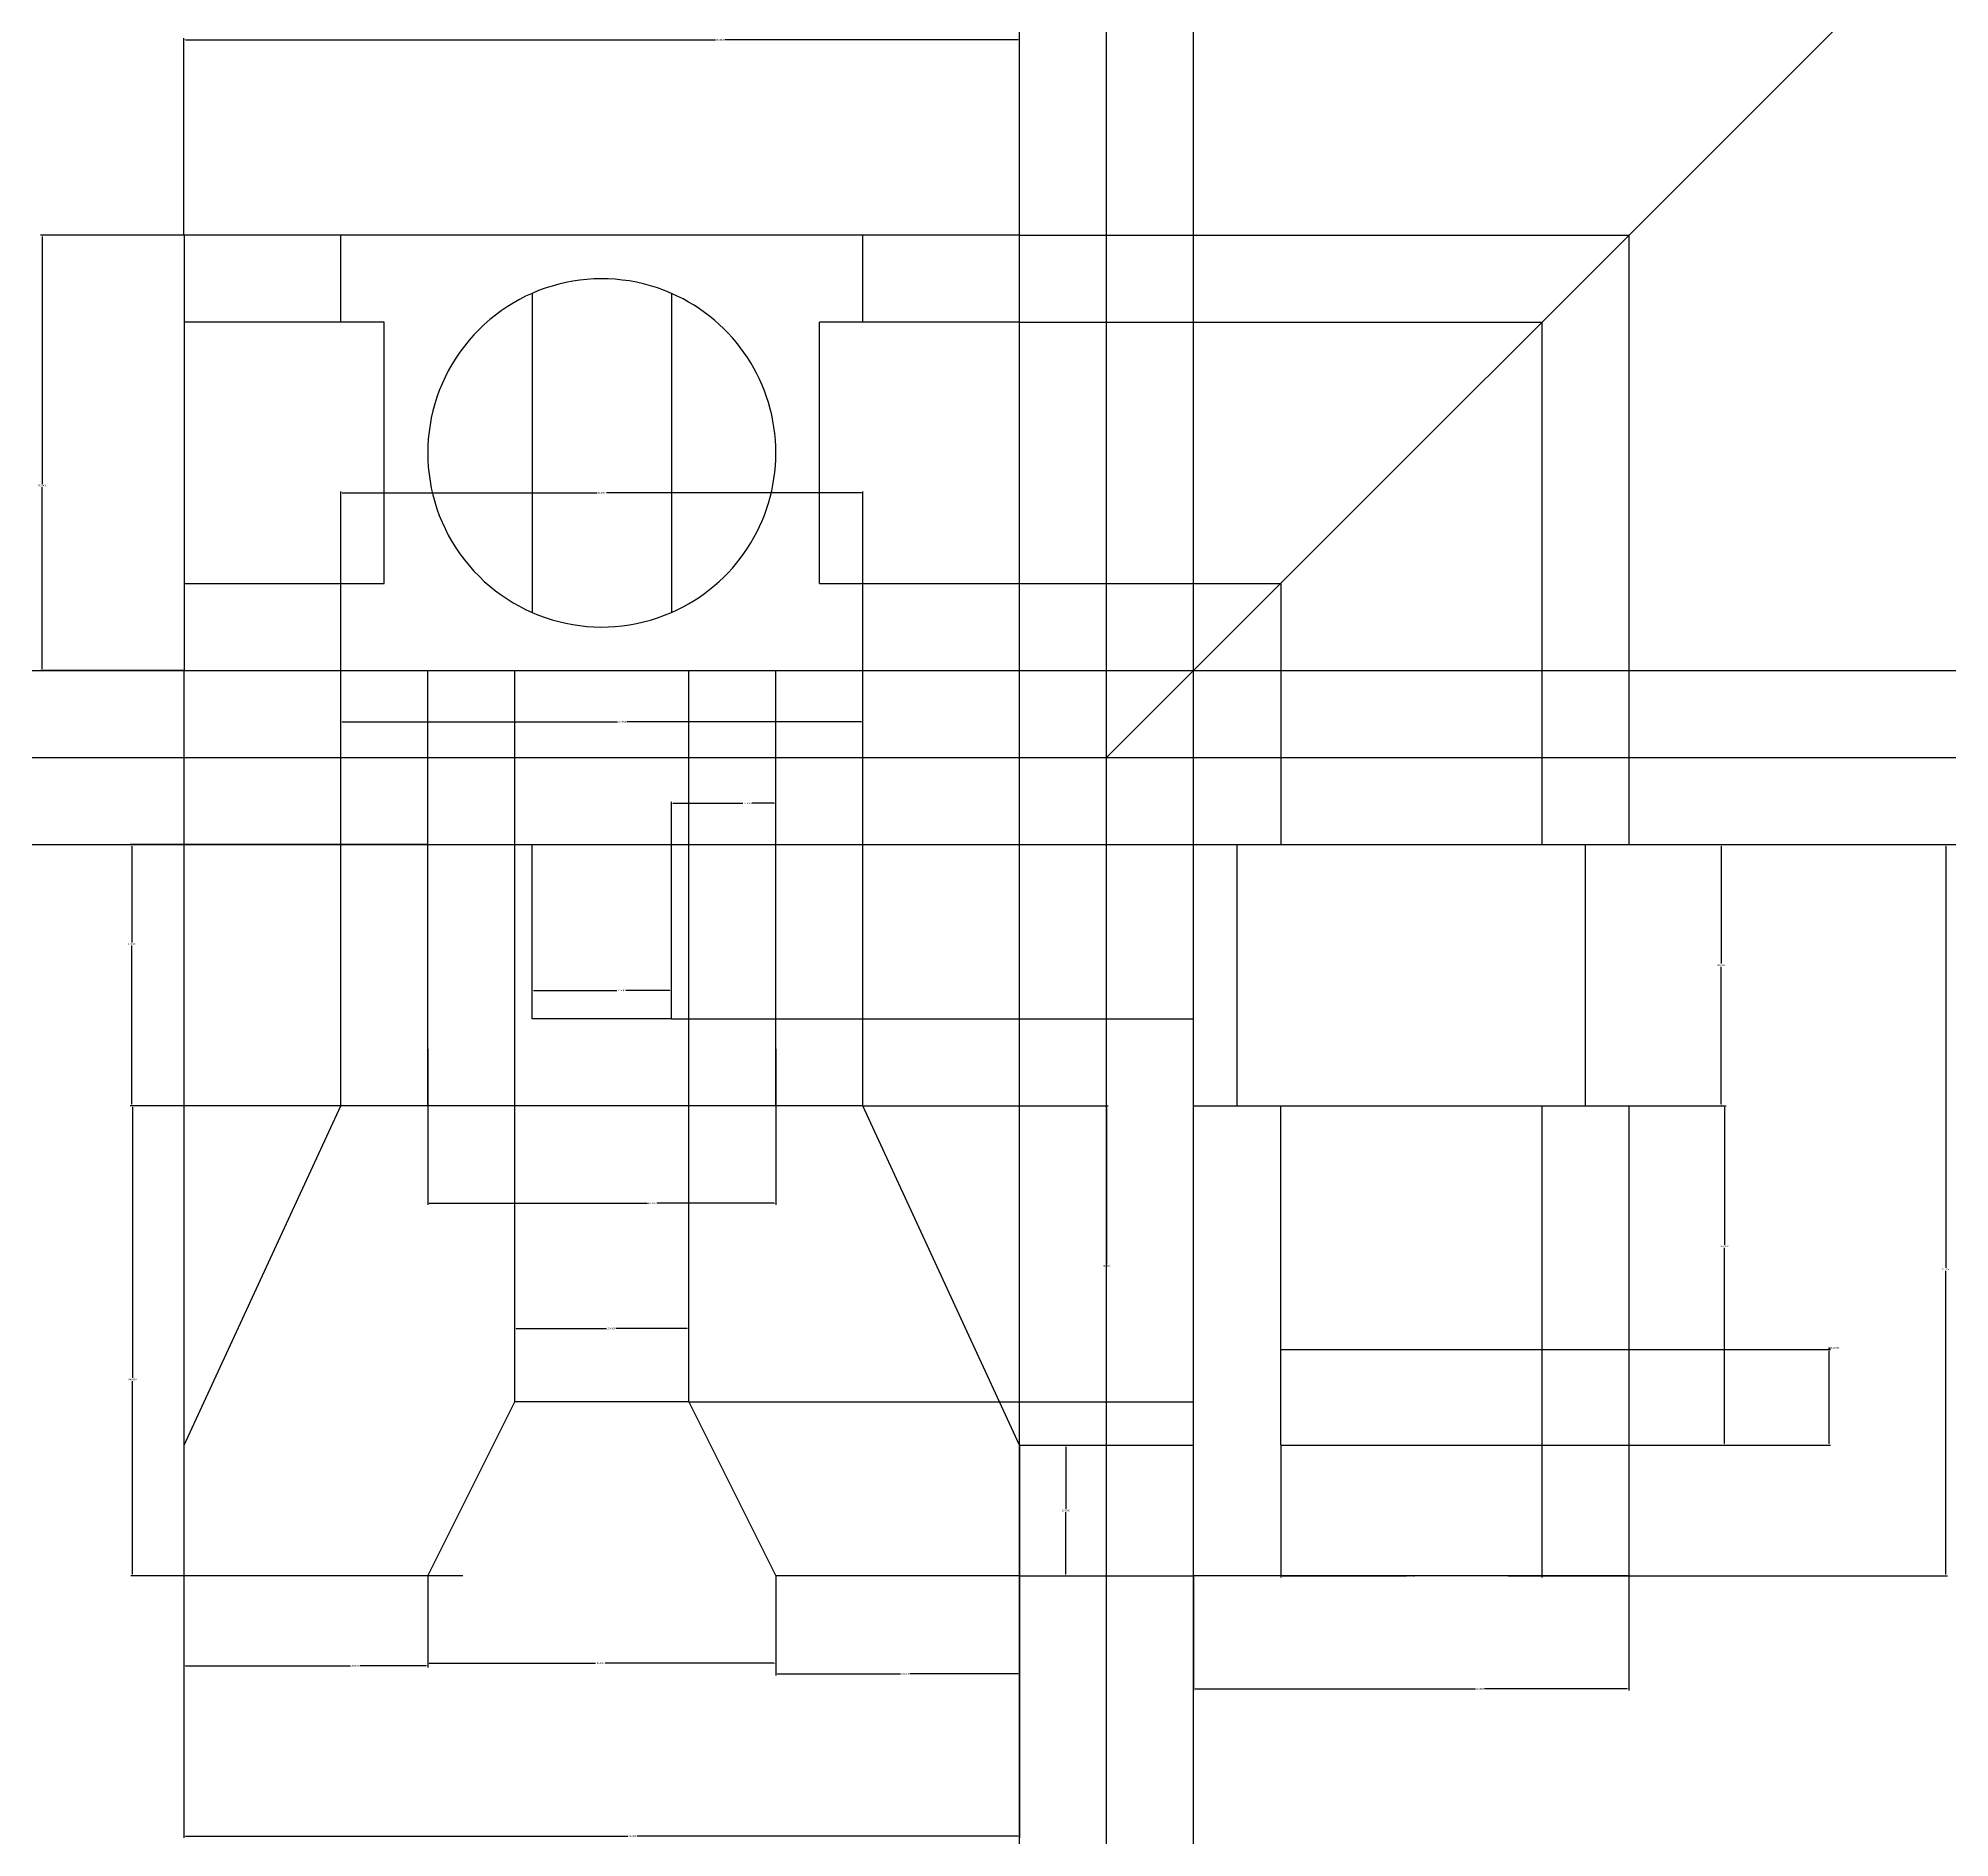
# Model space of a CAD drawing. Header units: millimetres. Extents: x 1469 to 7799, y 1414 to 1806.
# Drawn here: x 7579.7 to 7799.3, y 1486 to 1692.7 of the extents above; entities that cross this region are included whole.
import ezdxf

# ---------------------------------------------------------------- set-up
doc = ezdxf.new("R2010")
doc.units = ezdxf.units.MM
doc.layers.add('dimension', color=210, linetype='Continuous', lineweight=15)
doc.layers.add('drawing', color=7, linetype='Continuous')
doc.layers.add('porjection line', color=130, linetype='Continuous', transparency=0.8)
doc.layers.add('ref line', color=10, linetype='Continuous', transparency=0.8)
doc.styles.get("Standard").update_dxf_attribs({"font": 'arial.ttf'})
doc.dimstyles.get("Standard").update_dxf_attribs({"dimtxt": 0.18, "dimasz": 0.18, "dimexe": 0.18, "dimexo": 0.0625, "dimgap": 0.09, "dimtad": 0, "dimtih": 1, "dimtoh": 1, "dimdec": 4, "dimzin": 0, "dimdsep": 46, "dimtxsty": 'Standard', "dimcen": 0.09, "dimadec": 0, "dimazin": 0, "dimtfac": 1, "dimtdec": 4, "dimtofl": 0, "dimtmove": 0, "dimatfit": 3, "dimfxl": 1, "dimtolj": 1, "dimtzin": 0, "dimarcsym": 0})

# ---------------------------------------------------------------- blocks, each defined once
blk = doc.blocks.new('*D236')
at = {"layer": 'Defpoints', "color": 0, "transparency": 16777216}
for p in [(7628.5, 1570.05), (7590.5, 1516.05), (7628.5, 1516.05)]:
    blk.add_point(p, dxfattribs=at)
at = {"layer": 'dimension', "color": 0, "lineweight": -2, "transparency": 16777216}
for p, q in [((7628.44, 1570.05), (7590.32, 1570.05)), ((7590.5, 1569.87), (7590.5, 1538.78)), ((7590.5, 1516.23), (7590.5, 1538.42)), ((7628.44, 1516.05), (7590.32, 1516.05))]:
    blk.add_line(p, q, dxfattribs=at)
at = {"layer": 'dimension', "color": 0, "transparency": 16777216}
for points in [[(7590.47, 1569.87), (7590.53, 1569.87), (7590.5, 1570.05)], [(7590.47, 1516.23), (7590.53, 1516.23), (7590.5, 1516.05)]]:
    blk.add_solid(points, dxfattribs=at)
at = {"layer": 'dimension', "color": 0, "transparency": 16777216, "insert": (7590.5, 1538.6), "char_height": 0.18, "attachment_point": 5}
blk.add_mtext('\\A1;54.0000', dxfattribs=at)
blk = doc.blocks.new('*D237')
at = {"layer": 'Defpoints', "color": 0, "transparency": 16777216}
for p in [(7590.43, 1600.05), (7624.42, 1600.05), (7624.42, 1570.05)]:
    blk.add_point(p, dxfattribs=at)
at = {"layer": 'dimension', "color": 0, "lineweight": -2, "transparency": 16777216}
for p, q in [((7624.36, 1600.05), (7590.25, 1600.05)), ((7590.43, 1599.87), (7590.43, 1588.81)), ((7590.43, 1570.23), (7590.43, 1588.44)), ((7624.36, 1570.05), (7590.25, 1570.05))]:
    blk.add_line(p, q, dxfattribs=at)
at = {"layer": 'dimension', "color": 0, "transparency": 16777216}
for points in [[(7590.4, 1599.87), (7590.46, 1599.87), (7590.43, 1600.05)], [(7590.4, 1570.23), (7590.46, 1570.23), (7590.43, 1570.05)]]:
    blk.add_solid(points, dxfattribs=at)
at = {"layer": 'dimension', "color": 0, "transparency": 16777216, "insert": (7590.43, 1588.63), "char_height": 0.18, "attachment_point": 5}
blk.add_mtext('\\A1;30.0000', dxfattribs=at)
blk = doc.blocks.new('*D238')
at = {"layer": 'Defpoints', "color": 0, "transparency": 16777216}
for p in [(7652.42, 1583.3), (7636.42, 1580.05), (7652.42, 1580.05)]:
    blk.add_point(p, dxfattribs=at)
at = {"layer": 'dimension', "color": 0, "lineweight": -2, "transparency": 16777216}
for p, q in [((7636.42, 1580.11), (7636.42, 1583.48)), ((7652.42, 1580.11), (7652.42, 1583.48)), ((7636.6, 1583.3), (7646.14, 1583.3)), ((7652.24, 1583.3), (7647.19, 1583.3))]:
    blk.add_line(p, q, dxfattribs=at)
at = {"layer": 'dimension', "color": 0, "transparency": 16777216}
for points in [[(7636.6, 1583.33), (7636.6, 1583.27), (7636.42, 1583.3)], [(7652.24, 1583.33), (7652.24, 1583.27), (7652.42, 1583.3)]]:
    blk.add_solid(points, dxfattribs=at)
at = {"layer": 'dimension', "color": 0, "transparency": 16777216, "insert": (7646.67, 1583.3), "char_height": 0.18, "attachment_point": 5}
blk.add_mtext('\\A1;16.0000', dxfattribs=at)
blk = doc.blocks.new('*D239')
at = {"layer": 'Defpoints', "color": 0, "transparency": 16777216}
for p in [(7664.42, 1604.79), (7652.42, 1600.05), (7664.42, 1600.05)]:
    blk.add_point(p, dxfattribs=at)
at = {"layer": 'dimension', "color": 0, "lineweight": -2, "transparency": 16777216}
for p, q in [((7652.42, 1600.11), (7652.42, 1604.97)), ((7652.6, 1604.79), (7660.61, 1604.79)), ((7664.24, 1604.79), (7661.66, 1604.79)), ((7664.42, 1600.11), (7664.42, 1604.97))]:
    blk.add_line(p, q, dxfattribs=at)
at = {"layer": 'dimension', "color": 0, "transparency": 16777216}
for points in [[(7652.6, 1604.82), (7652.6, 1604.76), (7652.42, 1604.79)], [(7664.24, 1604.82), (7664.24, 1604.76), (7664.42, 1604.79)]]:
    blk.add_solid(points, dxfattribs=at)
at = {"layer": 'dimension', "color": 0, "transparency": 16777216, "insert": (7661.14, 1604.79), "char_height": 0.18, "attachment_point": 5}
blk.add_mtext('\\A1;12.0000', dxfattribs=at)
blk = doc.blocks.new('*D240')
at = {"layer": 'Defpoints', "color": 0, "transparency": 16777216}
for p in [(7624.42, 1576.65), (7664.42, 1576.65), (7664.42, 1558.84)]:
    blk.add_point(p, dxfattribs=at)
at = {"layer": 'dimension', "color": 0, "lineweight": -2, "transparency": 16777216}
for p, q in [((7624.42, 1576.59), (7624.42, 1558.66)), ((7664.42, 1576.59), (7664.42, 1558.66)), ((7624.6, 1558.84), (7649.66, 1558.84)), ((7664.24, 1558.84), (7650.73, 1558.84))]:
    blk.add_line(p, q, dxfattribs=at)
at = {"layer": 'dimension', "color": 0, "transparency": 16777216}
for points in [[(7624.6, 1558.87), (7624.6, 1558.81), (7624.42, 1558.84)], [(7664.24, 1558.87), (7664.24, 1558.81), (7664.42, 1558.84)]]:
    blk.add_solid(points, dxfattribs=at)
at = {"layer": 'dimension', "color": 0, "transparency": 16777216, "insert": (7650.19, 1558.84), "char_height": 0.18, "attachment_point": 5}
blk.add_mtext('\\A1;40.0000', dxfattribs=at)
blk = doc.blocks.new('*D241')
at = {"layer": 'Defpoints', "color": 0, "transparency": 16777216}
for p in [(7614.42, 1614.16), (7614.42, 1570.05), (7674.43, 1570.03)]:
    blk.add_point(p, dxfattribs=at)
at = {"layer": 'dimension', "color": 0, "lineweight": -2, "transparency": 16777216}
for p, q in [((7614.42, 1570.11), (7614.42, 1614.34)), ((7674.43, 1570.09), (7674.43, 1614.34)), ((7614.6, 1614.16), (7646.22, 1614.16)), ((7674.25, 1614.16), (7647.29, 1614.16))]:
    blk.add_line(p, q, dxfattribs=at)
at = {"layer": 'dimension', "color": 0, "transparency": 16777216}
for points in [[(7614.6, 1614.19), (7614.6, 1614.13), (7614.42, 1614.16)], [(7674.25, 1614.19), (7674.25, 1614.13), (7674.43, 1614.16)]]:
    blk.add_solid(points, dxfattribs=at)
at = {"layer": 'dimension', "color": 0, "transparency": 16777216, "insert": (7646.75, 1614.16), "char_height": 0.18, "attachment_point": 5}
blk.add_mtext('\\A1;60.0092', dxfattribs=at)
blk = doc.blocks.new('*D242')
at = {"layer": 'Defpoints', "color": 0, "transparency": 16777216}
for p in [(7654.42, 1544.46), (7634.42, 1536.05), (7654.42, 1536.05)]:
    blk.add_point(p, dxfattribs=at)
at = {"layer": 'dimension', "color": 0, "lineweight": -2, "transparency": 16777216}
for p, q in [((7634.42, 1536.11), (7634.42, 1544.64)), ((7634.6, 1544.46), (7644.97, 1544.46)), ((7654.24, 1544.46), (7646.04, 1544.46)), ((7654.42, 1536.11), (7654.42, 1544.64))]:
    blk.add_line(p, q, dxfattribs=at)
at = {"layer": 'dimension', "color": 0, "transparency": 16777216}
for points in [[(7634.6, 1544.49), (7634.6, 1544.43), (7634.42, 1544.46)], [(7654.24, 1544.49), (7654.24, 1544.43), (7654.42, 1544.46)]]:
    blk.add_solid(points, dxfattribs=at)
at = {"layer": 'dimension', "color": 0, "transparency": 16777216, "insert": (7645.5, 1544.46), "char_height": 0.18, "attachment_point": 5}
blk.add_mtext('\\A1;20.0000', dxfattribs=at)
blk = doc.blocks.new('*D243')
at = {"layer": 'Defpoints', "color": 0, "transparency": 16777216}
for p in [(7624.42, 1516.05), (7664.42, 1516.05), (7664.42, 1506.02)]:
    blk.add_point(p, dxfattribs=at)
at = {"layer": 'dimension', "color": 0, "lineweight": -2, "transparency": 16777216}
for p, q in [((7624.42, 1515.98), (7624.42, 1505.84)), ((7664.42, 1515.98), (7664.42, 1505.84)), ((7624.6, 1506.02), (7643.71, 1506.02)), ((7664.24, 1506.02), (7644.79, 1506.02))]:
    blk.add_line(p, q, dxfattribs=at)
at = {"layer": 'dimension', "color": 0, "transparency": 16777216}
for points in [[(7624.6, 1506.05), (7624.6, 1505.99), (7624.42, 1506.02)], [(7664.24, 1506.05), (7664.24, 1505.99), (7664.42, 1506.02)]]:
    blk.add_solid(points, dxfattribs=at)
at = {"layer": 'dimension', "color": 0, "transparency": 16777216, "insert": (7644.25, 1506.02), "char_height": 0.18, "attachment_point": 5}
blk.add_mtext('\\A1;40.0000', dxfattribs=at)
blk = doc.blocks.new('*D244')
at = {"layer": 'Defpoints', "color": 0, "transparency": 16777216}
for p in [(7664.42, 1516.05), (7692.42, 1516.05), (7692.42, 1504.77)]:
    blk.add_point(p, dxfattribs=at)
at = {"layer": 'dimension', "color": 0, "lineweight": -2, "transparency": 16777216}
for p, q in [((7664.42, 1515.98), (7664.42, 1504.59)), ((7692.42, 1515.98), (7692.42, 1504.59)), ((7664.6, 1504.77), (7678.75, 1504.77)), ((7692.24, 1504.77), (7679.82, 1504.77))]:
    blk.add_line(p, q, dxfattribs=at)
at = {"layer": 'dimension', "color": 0, "transparency": 16777216}
for points in [[(7664.6, 1504.8), (7664.6, 1504.74), (7664.42, 1504.77)], [(7692.24, 1504.8), (7692.24, 1504.74), (7692.42, 1504.77)]]:
    blk.add_solid(points, dxfattribs=at)
at = {"layer": 'dimension', "color": 0, "transparency": 16777216, "insert": (7679.28, 1504.77), "char_height": 0.18, "attachment_point": 5}
blk.add_mtext('\\A1;28.0000', dxfattribs=at)
blk = doc.blocks.new('*D221')
at = {"layer": 'Defpoints', "color": 0, "transparency": 16777216}
for p in [(7596.42, 1516.05), (7624.42, 1516.05), (7624.42, 1505.71)]:
    blk.add_point(p, dxfattribs=at)
at = {"layer": 'dimension', "color": 0, "lineweight": -2, "transparency": 16777216}
for p, q in [((7596.42, 1515.98), (7596.42, 1505.53)), ((7624.42, 1515.98), (7624.42, 1505.53)), ((7596.6, 1505.71), (7615.56, 1505.71)), ((7624.24, 1505.71), (7616.63, 1505.71))]:
    blk.add_line(p, q, dxfattribs=at)
at = {"layer": 'dimension', "color": 0, "transparency": 16777216}
for points in [[(7596.6, 1505.74), (7596.6, 1505.68), (7596.42, 1505.71)], [(7624.24, 1505.74), (7624.24, 1505.68), (7624.42, 1505.71)]]:
    blk.add_solid(points, dxfattribs=at)
at = {"layer": 'dimension', "color": 0, "transparency": 16777216, "insert": (7616.1, 1505.71), "char_height": 0.18, "attachment_point": 5}
blk.add_mtext('\\A1;28.0000', dxfattribs=at)
blk = doc.blocks.new('*D245')
at = {"layer": 'Defpoints', "color": 0, "transparency": 16777216}
for p in [(7692.42, 1531.05), (7692.42, 1516.05), (7697.74, 1516.05)]:
    blk.add_point(p, dxfattribs=at)
at = {"layer": 'dimension', "color": 0, "lineweight": -2, "transparency": 16777216}
for p, q in [((7692.48, 1531.05), (7697.92, 1531.05)), ((7697.74, 1530.87), (7697.74, 1523.73)), ((7697.74, 1516.23), (7697.74, 1523.36)), ((7692.48, 1516.05), (7697.92, 1516.05))]:
    blk.add_line(p, q, dxfattribs=at)
at = {"layer": 'dimension', "color": 0, "transparency": 16777216}
for points in [[(7697.71, 1530.87), (7697.77, 1530.87), (7697.74, 1531.05)], [(7697.71, 1516.23), (7697.77, 1516.23), (7697.74, 1516.05)]]:
    blk.add_solid(points, dxfattribs=at)
at = {"layer": 'dimension', "color": 0, "transparency": 16777216, "insert": (7697.74, 1523.55), "char_height": 0.18, "attachment_point": 5}
blk.add_mtext('\\A1;15.0000', dxfattribs=at)
blk = doc.blocks.new('*D222')
at = {"layer": 'Defpoints', "color": 0, "transparency": 16777216}
for p in [(7674.43, 1570.03), (7692.42, 1531.05), (7702.42, 1531.05)]:
    blk.add_point(p, dxfattribs=at)
at = {"layer": 'dimension', "color": 0, "lineweight": -2, "transparency": 16777216}
for p, q in [((7674.49, 1570.03), (7702.6, 1570.03)), ((7702.42, 1569.85), (7702.42, 1551.83)), ((7702.42, 1531.23), (7702.42, 1551.47)), ((7692.48, 1531.05), (7702.6, 1531.05))]:
    blk.add_line(p, q, dxfattribs=at)
at = {"layer": 'dimension', "color": 0, "transparency": 16777216}
for points in [[(7702.39, 1569.85), (7702.45, 1569.85), (7702.42, 1570.03)], [(7702.39, 1531.23), (7702.45, 1531.23), (7702.42, 1531.05)]]:
    blk.add_solid(points, dxfattribs=at)
at = {"layer": 'dimension', "color": 0, "transparency": 16777216, "insert": (7702.42, 1551.65), "char_height": 0.18, "attachment_point": 5}
blk.add_mtext('\\A1;38.9801', dxfattribs=at)
blk = doc.blocks.new('*D246')
at = {"layer": 'Defpoints', "color": 0, "transparency": 16777216}
for p in [(7596.42, 1523.55), (7692.42, 1523.55), (7692.42, 1486.13)]:
    blk.add_point(p, dxfattribs=at)
at = {"layer": 'dimension', "color": 0, "lineweight": -2, "transparency": 16777216}
for p, q in [((7596.42, 1523.48), (7596.42, 1485.95)), ((7692.42, 1523.48), (7692.42, 1485.95)), ((7596.6, 1486.13), (7647.43, 1486.13)), ((7692.24, 1486.13), (7648.49, 1486.13))]:
    blk.add_line(p, q, dxfattribs=at)
at = {"layer": 'dimension', "color": 0, "transparency": 16777216}
for points in [[(7596.6, 1486.16), (7596.6, 1486.1), (7596.42, 1486.13)], [(7692.24, 1486.16), (7692.24, 1486.1), (7692.42, 1486.13)]]:
    blk.add_solid(points, dxfattribs=at)
at = {"layer": 'dimension', "color": 0, "transparency": 16777216, "insert": (7647.96, 1486.13), "char_height": 0.18, "attachment_point": 5}
blk.add_mtext('\\A1;96.0000', dxfattribs=at)
blk = doc.blocks.new('*D247')
at = {"layer": 'Defpoints', "color": 0, "transparency": 16777216}
for p in [(7596.42, 1670.05), (7580.12, 1620.05), (7596.42, 1620.05)]:
    blk.add_point(p, dxfattribs=at)
at = {"layer": 'dimension', "color": 0, "lineweight": -2, "transparency": 16777216}
for p, q in [((7596.36, 1670.05), (7579.94, 1670.05)), ((7580.12, 1669.87), (7580.12, 1641.47)), ((7580.12, 1620.23), (7580.12, 1641.1)), ((7596.36, 1620.05), (7579.94, 1620.05))]:
    blk.add_line(p, q, dxfattribs=at)
at = {"layer": 'dimension', "color": 0, "transparency": 16777216}
for points in [[(7580.09, 1669.87), (7580.15, 1669.87), (7580.12, 1670.05)], [(7580.09, 1620.23), (7580.15, 1620.23), (7580.12, 1620.05)]]:
    blk.add_solid(points, dxfattribs=at)
at = {"layer": 'dimension', "color": 0, "transparency": 16777216, "insert": (7580.12, 1641.29), "char_height": 0.18, "attachment_point": 5}
blk.add_mtext('\\A1;50.0000', dxfattribs=at)
blk = doc.blocks.new('*D248')
at = {"layer": 'Defpoints', "color": 0, "transparency": 16777216}
for p in [(7692.42, 1692.5), (7596.42, 1670.05), (7692.42, 1670.05)]:
    blk.add_point(p, dxfattribs=at)
at = {"layer": 'dimension', "color": 0, "lineweight": -2, "transparency": 16777216}
for p, q in [((7596.42, 1670.11), (7596.42, 1692.68)), ((7596.6, 1692.5), (7657.48, 1692.5)), ((7692.24, 1692.5), (7658.54, 1692.5)), ((7692.42, 1670.11), (7692.42, 1692.68))]:
    blk.add_line(p, q, dxfattribs=at)
at = {"layer": 'dimension', "color": 0, "transparency": 16777216}
for points in [[(7596.6, 1692.53), (7596.6, 1692.47), (7596.42, 1692.5)], [(7692.24, 1692.53), (7692.24, 1692.47), (7692.42, 1692.5)]]:
    blk.add_solid(points, dxfattribs=at)
at = {"layer": 'dimension', "color": 0, "transparency": 16777216, "insert": (7658.01, 1692.5), "char_height": 0.18, "attachment_point": 5}
blk.add_mtext('\\A1;96.0000', dxfattribs=at)
blk = doc.blocks.new('*D249')
at = {"layer": 'Defpoints', "color": 0, "transparency": 16777216}
for p in [(7674.43, 1640.45), (7614.42, 1630.05), (7674.43, 1630.05)]:
    blk.add_point(p, dxfattribs=at)
at = {"layer": 'dimension', "color": 0, "lineweight": -2, "transparency": 16777216}
for p, q in [((7614.42, 1630.11), (7614.42, 1640.63)), ((7674.43, 1630.11), (7674.43, 1640.63)), ((7614.6, 1640.45), (7643.89, 1640.45)), ((7674.25, 1640.45), (7644.95, 1640.45))]:
    blk.add_line(p, q, dxfattribs=at)
at = {"layer": 'dimension', "color": 0, "transparency": 16777216}
for points in [[(7614.6, 1640.48), (7614.6, 1640.42), (7614.42, 1640.45)], [(7674.25, 1640.48), (7674.25, 1640.42), (7674.43, 1640.45)]]:
    blk.add_solid(points, dxfattribs=at)
at = {"layer": 'dimension', "color": 0, "transparency": 16777216, "insert": (7644.42, 1640.45), "char_height": 0.18, "attachment_point": 5}
blk.add_mtext('\\A1;60.0092', dxfattribs=at)
blk = doc.blocks.new('*D229')
at = {"layer": 'Defpoints', "color": 0, "transparency": 16777216}
for p in [(7752.42, 1600.05), (7798.85, 1600.05), (7748.5, 1516.05)]:
    blk.add_point(p, dxfattribs=at)
at = {"layer": 'dimension', "color": 0, "lineweight": -2, "transparency": 16777216}
for p, q in [((7752.48, 1600.05), (7799.03, 1600.05)), ((7798.85, 1599.87), (7798.85, 1551.43)), ((7798.85, 1516.23), (7798.85, 1551.07)), ((7748.56, 1516.05), (7799.03, 1516.05))]:
    blk.add_line(p, q, dxfattribs=at)
at = {"layer": 'dimension', "color": 0, "transparency": 16777216}
for points in [[(7798.82, 1599.87), (7798.88, 1599.87), (7798.85, 1600.05)], [(7798.82, 1516.23), (7798.88, 1516.23), (7798.85, 1516.05)]]:
    blk.add_solid(points, dxfattribs=at)
at = {"layer": 'dimension', "color": 0, "transparency": 16777216, "insert": (7798.85, 1551.25), "char_height": 0.18, "attachment_point": 5}
blk.add_mtext('\\A1;84.0000', dxfattribs=at)
blk = doc.blocks.new('*D230')
at = {"layer": 'Defpoints', "color": 0, "transparency": 16777216}
for p in [(7744.79, 1570.05), (7773.41, 1570.05), (7744.79, 1531.05)]:
    blk.add_point(p, dxfattribs=at)
at = {"layer": 'dimension', "color": 0, "lineweight": -2, "transparency": 16777216}
for p, q in [((7744.85, 1570.05), (7773.59, 1570.05)), ((7773.41, 1569.87), (7773.41, 1554.08)), ((7773.41, 1531.23), (7773.41, 1553.71)), ((7744.85, 1531.05), (7773.59, 1531.05))]:
    blk.add_line(p, q, dxfattribs=at)
at = {"layer": 'dimension', "color": 0, "transparency": 16777216}
for points in [[(7773.38, 1569.87), (7773.44, 1569.87), (7773.41, 1570.05)], [(7773.38, 1531.23), (7773.44, 1531.23), (7773.41, 1531.05)]]:
    blk.add_solid(points, dxfattribs=at)
at = {"layer": 'dimension', "color": 0, "transparency": 16777216, "insert": (7773.41, 1553.9), "char_height": 0.18, "attachment_point": 5}
blk.add_mtext('\\A1;39.0000', dxfattribs=at)
blk = doc.blocks.new('*D231')
at = {"layer": 'Defpoints', "color": 0, "transparency": 16777216}
for p in [(7737.42, 1542.05), (7785.42, 1542.05), (7737.42, 1531.05)]:
    blk.add_point(p, dxfattribs=at)
at = {"layer": 'dimension', "color": 0, "lineweight": -2, "transparency": 16777216}
for p, q in [((7737.48, 1542.05), (7785.6, 1542.05)), ((7785.42, 1542.05), (7785.42, 1542.23)), ((7785.42, 1542.23), (7785.6, 1542.23)), ((7785.42, 1531.23), (7785.42, 1541.87)), ((7737.48, 1531.05), (7785.6, 1531.05))]:
    blk.add_line(p, q, dxfattribs=at)
at = {"layer": 'dimension', "color": 0, "transparency": 16777216}
for points in [[(7785.39, 1541.87), (7785.45, 1541.87), (7785.42, 1542.05)], [(7785.39, 1531.23), (7785.45, 1531.23), (7785.42, 1531.05)]]:
    blk.add_solid(points, dxfattribs=at)
at = {"layer": 'dimension', "color": 0, "transparency": 16777216, "insert": (7786.13, 1542.23), "char_height": 0.18, "attachment_point": 5}
blk.add_mtext('\\A1;11.0000', dxfattribs=at)
blk = doc.blocks.new('*D219')
at = {"layer": 'Defpoints', "color": 0, "transparency": 16777216}
for p in [(7752.42, 1600.05), (7752.42, 1570.05), (7773.03, 1570.05)]:
    blk.add_point(p, dxfattribs=at)
at = {"layer": 'dimension', "color": 0, "lineweight": -2, "transparency": 16777216}
for p, q in [((7752.48, 1600.05), (7773.21, 1600.05)), ((7773.03, 1599.87), (7773.03, 1586.38)), ((7773.03, 1570.23), (7773.03, 1586.01)), ((7752.48, 1570.05), (7773.21, 1570.05))]:
    blk.add_line(p, q, dxfattribs=at)
at = {"layer": 'dimension', "color": 0, "transparency": 16777216}
for points in [[(7773, 1599.87), (7773.06, 1599.87), (7773.03, 1600.05)], [(7773, 1570.23), (7773.06, 1570.23), (7773.03, 1570.05)]]:
    blk.add_solid(points, dxfattribs=at)
at = {"layer": 'dimension', "color": 0, "transparency": 16777216, "insert": (7773.03, 1586.2), "char_height": 0.18, "attachment_point": 5}
blk.add_mtext('\\A1;30.0000', dxfattribs=at)
blk = doc.blocks.new('*D232')
at = {"layer": 'Defpoints', "color": 0, "transparency": 16777216}
for p in [(7712.42, 1516.05), (7762.42, 1516.05), (7762.42, 1503.06)]:
    blk.add_point(p, dxfattribs=at)
at = {"layer": 'dimension', "color": 0, "lineweight": -2, "transparency": 16777216}
for p, q in [((7712.42, 1515.98), (7712.42, 1502.88)), ((7762.42, 1515.98), (7762.42, 1502.88)), ((7712.6, 1503.06), (7744.79, 1503.06)), ((7762.24, 1503.06), (7745.85, 1503.06))]:
    blk.add_line(p, q, dxfattribs=at)
at = {"layer": 'dimension', "color": 0, "transparency": 16777216}
for points in [[(7712.6, 1503.09), (7712.6, 1503.03), (7712.42, 1503.06)], [(7762.24, 1503.09), (7762.24, 1503.03), (7762.42, 1503.06)]]:
    blk.add_solid(points, dxfattribs=at)
at = {"layer": 'dimension', "color": 0, "transparency": 16777216, "insert": (7745.32, 1503.06), "char_height": 0.18, "attachment_point": 5}
blk.add_mtext('\\A1;50.0000', dxfattribs=at)
blk = doc.blocks.new('*D233')
at = {"layer": 'Defpoints', "color": 0, "transparency": 16777216}
for p in [(7722.42, 1531.05), (7752.42, 1531.05), (7752.42, 1516.05)]:
    blk.add_point(p, dxfattribs=at)
at = {"layer": 'dimension', "color": 0, "lineweight": -2, "transparency": 16777216}
for p, q in [((7722.42, 1530.98), (7722.42, 1515.87)), ((7752.42, 1530.98), (7752.42, 1515.87)), ((7722.6, 1516.05), (7736.89, 1516.05)), ((7752.24, 1516.05), (7737.95, 1516.05))]:
    blk.add_line(p, q, dxfattribs=at)
at = {"layer": 'dimension', "color": 0, "transparency": 16777216}
for points in [[(7722.6, 1516.08), (7722.6, 1516.02), (7722.42, 1516.05)], [(7752.24, 1516.08), (7752.24, 1516.02), (7752.42, 1516.05)]]:
    blk.add_solid(points, dxfattribs=at)
at = {"layer": 'dimension', "color": 0, "transparency": 16777216, "insert": (7737.42, 1516.05), "char_height": 0.18, "attachment_point": 5}
blk.add_mtext('\\A1;30.0000', dxfattribs=at)

msp = doc.modelspace()

# ---------------------------------------------------------------- linework, layer by layer
at = {"layer": 'drawing'}
for p, q in [((7692.42101, 1670.04556), (7596.42101, 1670.04556)), ((7596.42101, 1670.04556), (7596.42101, 1620.04556)), ((7614.42101, 1660.04556), (7614.42101, 1670.04556)), ((7674.43017, 1660.04556), (7674.43017, 1670.04556)), ((7692.42101, 1620.04556), (7692.42101, 1670.04556)), ((7636.42101, 1663.37586), (7636.42101, 1626.71526)), ((7652.42101, 1663.37586), (7652.42101, 1626.71526)), ((7619.42101, 1660.04556), (7596.42101, 1660.04556)), ((7619.42101, 1630.04556), (7619.42101, 1660.04556)), ((7692.42101, 1660.04556), (7669.43017, 1660.04556)), ((7669.43017, 1630.04556), (7669.43017, 1660.04556)), ((7596.42101, 1630.04556), (7619.42101, 1630.04556)), ((7614.42101, 1620.04556), (7614.42101, 1630.04556)), ((7669.43017, 1630.04556), (7692.42101, 1630.04556)), ((7674.43017, 1620.04556), (7674.43017, 1630.04556)), ((7596.42101, 1620.04556), (7692.42101, 1620.04556)), ((7624.42101, 1600.04556), (7636.42101, 1600.04556)), ((7624.42101, 1570.04556), (7624.42101, 1600.04556)), ((7636.42101, 1580.04556), (7636.42101, 1600.04556)), ((7652.42101, 1600.04556), (7664.42101, 1600.04556)), ((7652.42101, 1580.04556), (7652.42101, 1600.04556)), ((7664.42101, 1570.04556), (7664.42101, 1600.04556)), ((7717.42101, 1570.04556), (7717.42101, 1600.04556)), ((7717.42101, 1600.04556), (7757.42101, 1600.04556)), ((7757.42101, 1570.04556), (7757.42101, 1600.04556)), ((7652.42101, 1580.04556), (7636.42101, 1580.04556)), ((7596.42101, 1531.04556), (7614.42101, 1570.04556)), ((7674.42101, 1570.04556), (7614.42101, 1570.04556)), ((7692.42101, 1531.04556), (7674.42101, 1570.04556)), ((7712.42101, 1516.04556), (7712.42101, 1570.04556)), ((7712.42101, 1570.04556), (7762.42101, 1570.04556)), ((7722.42101, 1531.04556), (7722.42101, 1570.04556)), ((7752.42101, 1570.04556), (7752.42101, 1531.04556)), ((7762.42101, 1570.04556), (7762.42101, 1516.04556)), ((7722.42101, 1542.04556), (7752.42101, 1542.04556)), ((7624.42101, 1516.04556), (7634.42101, 1536.04556)), ((7654.42101, 1536.04556), (7634.42101, 1536.04556)), ((7654.42101, 1536.04556), (7664.42101, 1516.04556)), ((7596.42101, 1516.04556), (7596.42101, 1531.04556)), ((7692.42101, 1531.04556), (7692.42101, 1516.04556)), ((7722.42101, 1531.04556), (7752.42101, 1531.04556)), ((7624.42101, 1516.04556), (7596.42101, 1516.04556)), ((7692.42101, 1516.04556), (7664.42101, 1516.04556)), ((7692.42101, 1516.04556), (7674.42101, 1516.04556)), ((7762.42101, 1516.04556), (7712.42101, 1516.04556))]:
    msp.add_line(p, q, dxfattribs=at)
for start, end in [(66.4218215, 293.5781785), (293.5781785, 66.4218215)]:
    msp.add_arc((7644.42101, 1645.04556), 20, start, end, dxfattribs=at)
at = {"layer": 'porjection line'}
for p, direction in [((7692.42101, 1610.04556), (0, 1)), ((7702.42101, 1610.04556), (0, 1)), ((7712.42101, 1610.04556), (0, 1)), ((1567.67266, 1620.04556), (1, 0)), ((1567.67266, 1610.04556), (1, 0)), ((1567.67266, 1600.04556), (1, 0))]:
    msp.add_xline(p, direction, dxfattribs=at)
msp.add_ray((7702.42101, 1610.04556), (0.707106781, 0.707106781), dxfattribs=at)
at = {"layer": 'ref line'}
for p, q in [((7692.42101, 1670.04556), (7762.42101, 1670.04556)), ((7762.42101, 1670.04556), (7762.42101, 1600.04556)), ((7692.42101, 1660.04556), (7752.42101, 1660.04556)), ((7752.42101, 1660.04556), (7752.42101, 1600.04556)), ((7692.42101, 1630.04556), (7722.42101, 1630.04556)), ((7722.42101, 1630.04556), (7722.42101, 1600.04556)), ((7596.42101, 1531.04556), (7596.42101, 1620.04556)), ((7614.42101, 1570.04556), (7614.42101, 1620.04556)), ((7624.42101, 1600.04556), (7624.42101, 1620.04556)), ((7634.42101, 1536.04556), (7634.42101, 1620.04556)), ((7654.42101, 1536.04556), (7654.42101, 1620.04556)), ((7664.42101, 1600.04556), (7664.42101, 1620.04556)), ((7674.43017, 1570.02571), (7674.43017, 1620.04556)), ((7652.42101, 1580.04556), (7712.42101, 1580.04556)), ((7654.42101, 1536.04556), (7712.42101, 1536.04556)), ((7692.42101, 1531.04556), (7712.42101, 1531.04556)), ((7692.42101, 1516.04556), (7712.42101, 1516.04556))]:
    msp.add_line(p, q, dxfattribs=at)

# ---------------------------------------------------------------- dimensions: what is measured, and where the dimension line sits
at = {"layer": 'dimension'}
for base, p1, p2, picture, middle in [((7692.42101, 1692.50286), (7596.42101, 1670.04556), (7692.42101, 1670.04556), '*D248', (7658.00991, 1692.50286)), ((7674.43017, 1640.45201), (7614.42101, 1630.04556), (7674.43017, 1630.04556), '*D249', (7644.42101, 1640.45201)), ((7614.42101, 1614.1606), (7674.43017, 1570.02571), (7614.42101, 1570.04556), '*D241', (7646.75318, 1614.1606)), ((7664.42101, 1604.79381), (7652.42101, 1600.04556), (7664.42101, 1600.04556), '*D239', (7661.13954, 1604.79381)), ((7652.42101, 1583.30057), (7636.42101, 1580.04556), (7652.42101, 1580.04556), '*D238', (7646.66847, 1583.30057)), ((7664.42101, 1558.83982), (7624.42101, 1576.65497), (7664.42101, 1576.65497), '*D240', (7650.19407, 1558.83982)), ((7654.42101, 1544.46266), (7634.42101, 1536.04556), (7654.42101, 1536.04556), '*D242', (7645.50198, 1544.46266)), ((7752.42101, 1516.04556), (7722.42101, 1531.04556), (7752.42101, 1531.04556), '*D233', (7737.42101, 1516.04556)), ((7692.42101, 1486.13197), (7596.42101, 1523.54556), (7692.42101, 1523.54556), '*D246', (7647.95921, 1486.13197)), ((7624.42101, 1505.70686), (7596.42101, 1516.04556), (7624.42101, 1516.04556), '*D221', (7616.09824, 1505.70686)), ((7664.42101, 1506.0194), (7624.42101, 1516.04556), (7664.42101, 1516.04556), '*D243', (7644.25077, 1506.0194)), ((7692.42101, 1504.76921), (7664.42101, 1516.04556), (7692.42101, 1516.04556), '*D244', (7679.28499, 1504.76921)), ((7762.42101, 1503.06269), (7712.42101, 1516.04556), (7762.42101, 1516.04556), '*D232', (7745.32152, 1503.06269))]:
    dim = msp.add_linear_dim(base=base, p1=p1, p2=p2, dimstyle='Standard', dxfattribs=at)
    dim.commit()
    dim.dimension.update_dxf_attribs({"geometry": picture, "text_midpoint": middle, "dimtype": 160})
for base, p1, p2, picture, middle in [((7580.11698, 1620.04556), (7596.42101, 1670.04556), (7596.42101, 1620.04556), '*D247', (7580.11698, 1641.28672)), ((7590.42625, 1600.04556), (7624.42101, 1570.04556), (7624.42101, 1600.04556), '*D237', (7590.42625, 1588.62561)), ((7798.84538, 1600.04556), (7748.50115, 1516.04556), (7752.42101, 1600.04556), '*D229', (7798.84538, 1551.2481)), ((7773.02828, 1570.04556), (7752.42101, 1600.04556), (7752.42101, 1570.04556), '*D219', (7773.02828, 1586.19579)), ((7590.50192, 1516.04556), (7628.49896, 1570.04556), (7628.49896, 1516.04556), '*D236', (7590.50192, 1538.59731)), ((7702.421013, 1531.045562), (7674.430175, 1570.025711), (7692.421013, 1531.045562), '*D222', (7702.421013, 1551.651228)), ((7773.40828, 1570.04556), (7744.7916, 1531.04556), (7744.7916, 1570.04556), '*D230', (7773.40828, 1553.89566)), ((7785.42207, 1542.04556), (7737.42101, 1531.04556), (7737.42101, 1542.04556), '*D231', (7786.12685, 1542.22556)), ((7697.74054, 1516.04556), (7692.42101, 1531.04556), (7692.42101, 1516.04556), '*D245', (7697.74054, 1523.54556))]:
    dim = msp.add_linear_dim(base=base, p1=p1, p2=p2, angle=90, dimstyle='Standard', dxfattribs=at)
    dim.commit()
    dim.dimension.update_dxf_attribs({"geometry": picture, "text_midpoint": middle, "dimtype": 160})

doc.saveas('drawing.dxf')
